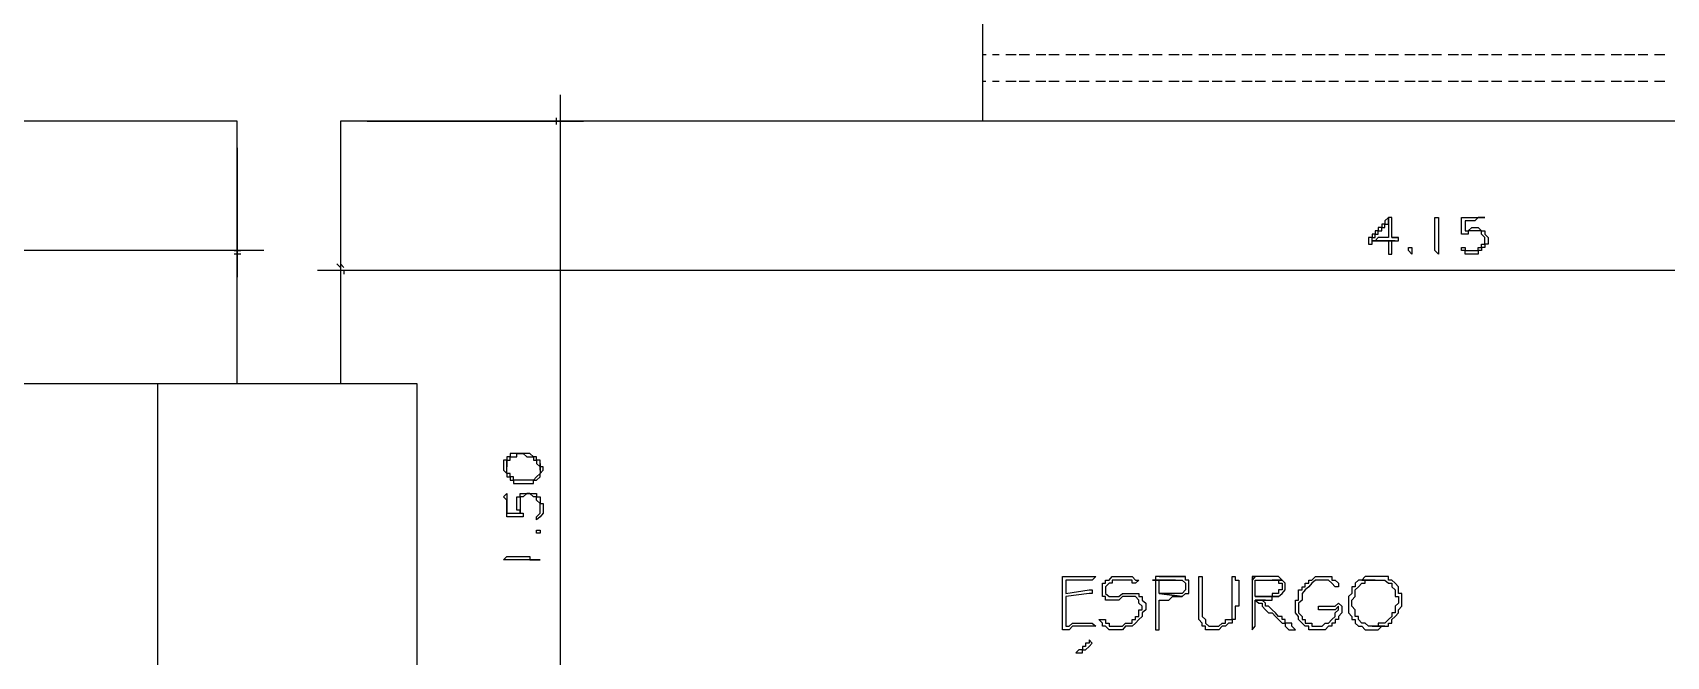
# Model space of a CAD drawing. Header units: millimetres. Extents: x -518.8 to -461.2, y 3.5 to 44.2.
# Drawn here: x -499.039 to -495.914, y 31.117 to 32.311 of the extents above; entities that cross this region are included whole.
import ezdxf

# ---------------------------------------------------------------- set-up
doc = ezdxf.new("R2010")
doc.units = ezdxf.units.MM
doc.header["$MEASUREMENT"] = 0
for name, color, linetype in [('10', 10, 'Continuous'), ('16', 16, 'Continuous'), ('3', 3, 'Continuous'), ('5', 5, 'Continuous'), ('6', 6, 'Continuous'), ('8', 8, 'Continuous'), ('MYSOLIDS', 7, 'Continuous')]:
    doc.layers.add(name, color=color, linetype=linetype)

msp = doc.modelspace()

# ---------------------------------------------------------------- linework, layer by layer
at = {"layer": '10'}
for points in [[(-497.2218, 32.3458), (-497.2218, 32.1421)], [(-494.2872, 32.1421), (-498.4504, 32.1421)]]:
    msp.add_lwpolyline(points, dxfattribs=at)
at = {"layer": '16'}
for points in [[(-498.0301, 32.1924), (-498.0301, 30.5887)], [(-498.3993, 32.1421), (-497.9857, 32.1421)], [(-498.0369, 32.1353), (-498.0369, 32.1421), (-498.0369, 32.1421), (-498.0369, 32.1421), (-498.0369, 32.1421), (-498.0369, 32.1481)], [(-498.0301, 32.1481), (-498.0301, 32.1421), (-498.0301, 32.1421), (-498.0301, 32.1421), (-498.0301, 32.1421), (-498.0301, 32.1353)], [(-498.6481, 32.0909), (-498.6481, 31.8428)], [(-498.4504, 32.0909), (-498.4504, 31.8045)], [(-498.597, 31.8939), (-505.294, 31.8939)], [(-498.6542, 31.8939), (-498.6481, 31.8939), (-498.6481, 31.8939), (-498.6481, 31.8939), (-498.6481, 31.8939), (-498.6414, 31.8939)], [(-498.6414, 31.8872), (-498.6481, 31.8872), (-498.6481, 31.8872), (-498.6481, 31.8872), (-498.6481, 31.8872), (-498.6542, 31.8872)], [(-494.2361, 31.8556), (-498.4948, 31.8556)], [(-498.4504, 31.8616), (-498.4572, 31.8684)], [(-498.4444, 31.8616), (-498.4504, 31.8684)], [(-498.4504, 31.8556), (-498.4504, 31.8556), (-498.4504, 31.8556), (-498.4504, 31.8488)], [(-498.4444, 31.8556), (-498.4444, 31.8556), (-498.4444, 31.8556), (-498.4444, 31.8488)]]:
    msp.add_lwpolyline(points, dxfattribs=at)
at = {"layer": '3'}
msp.add_lwpolyline([(-498.8008, 30.6398), (-498.3038, 30.6398), (-498.3038, 31.6391), (-498.8008, 31.6391), (-498.8008, 30.6398)], dxfattribs=at)
at = {"layer": '5'}
msp.add_lwpolyline([(-498.4504, 32.1421), (-498.4504, 31.6391), (-498.6481, 31.6391), (-498.6481, 32.1421), (-498.6481, 32.1421), (-505.2429, 32.1421)], dxfattribs=at)
at = {"layer": '6'}
msp.add_lwpolyline([(-498.6481, 31.6391), (-505.2429, 31.6391)], dxfattribs=at)
at = {"layer": '8'}
for points in [[(-497.2151, 32.2691), (-497.2218, 32.2691)], [(-497.1902, 32.2691), (-497.203, 32.2691)], [(-497.1579, 32.2691), (-497.1775, 32.2691)], [(-497.1324, 32.2691), (-497.1519, 32.2691)], [(-497.1008, 32.2691), (-497.1196, 32.2691)], [(-497.0752, 32.2691), (-497.0948, 32.2691)], [(-497.0436, 32.2691), (-497.0624, 32.2691)], [(-497.0181, 32.2691), (-497.0369, 32.2691)], [(-496.9865, 32.2691), (-497.0053, 32.2691)], [(-496.9609, 32.2691), (-496.9797, 32.2691)], [(-496.9354, 32.2691), (-496.9542, 32.2691)], [(-496.9038, 32.2691), (-496.9226, 32.2691)], [(-496.8782, 32.2691), (-496.897, 32.2691)], [(-496.8459, 32.2691), (-496.8654, 32.2691)], [(-496.8211, 32.2691), (-496.8399, 32.2691)], [(-496.7887, 32.2691), (-496.8083, 32.2691)], [(-496.7632, 32.2691), (-496.7827, 32.2691)], [(-496.7376, 32.2691), (-496.7572, 32.2691)], [(-496.706, 32.2691), (-496.7256, 32.2691)], [(-496.6805, 32.2691), (-496.7, 32.2691)], [(-496.6489, 32.2691), (-496.6677, 32.2691)], [(-496.6233, 32.2691), (-496.6421, 32.2691)], [(-496.5918, 32.2691), (-496.6105, 32.2691)], [(-496.5662, 32.2691), (-496.585, 32.2691)], [(-496.5406, 32.2691), (-496.5594, 32.2691)], [(-496.509, 32.2691), (-496.5278, 32.2691)], [(-496.4835, 32.2691), (-496.5023, 32.2691)], [(-496.4511, 32.2691), (-496.4707, 32.2691)], [(-496.4263, 32.2691), (-496.4451, 32.2691)], [(-496.394, 32.2691), (-496.4136, 32.2691)], [(-496.3684, 32.2691), (-496.388, 32.2691)], [(-496.3436, 32.2691), (-496.3624, 32.2691)], [(-496.3113, 32.2691), (-496.3308, 32.2691)], [(-496.2857, 32.2691), (-496.3053, 32.2691)], [(-496.2542, 32.2691), (-496.273, 32.2691)], [(-496.2286, 32.2691), (-496.2481, 32.2691)], [(-496.197, 32.2691), (-496.2158, 32.2691)], [(-496.1714, 32.2691), (-496.1902, 32.2691)], [(-496.1459, 32.2691), (-496.1647, 32.2691)], [(-496.1143, 32.2691), (-496.1331, 32.2691)], [(-496.0887, 32.2691), (-496.1075, 32.2691)], [(-496.0572, 32.2691), (-496.076, 32.2691)], [(-496.0316, 32.2691), (-496.0504, 32.2691)], [(-495.9993, 32.2691), (-496.0188, 32.2691)], [(-495.9737, 32.2691), (-495.9933, 32.2691)], [(-495.9489, 32.2691), (-495.9677, 32.2691)], [(-495.9166, 32.2691), (-495.9361, 32.2691)], [(-497.2158, 32.218), (-497.2218, 32.218)], [(-497.1902, 32.218), (-497.203, 32.218)], [(-497.1579, 32.218), (-497.1775, 32.218)], [(-497.1324, 32.218), (-497.1519, 32.218)], [(-497.1008, 32.218), (-497.1203, 32.218)], [(-497.0752, 32.218), (-497.0948, 32.218)], [(-497.0436, 32.218), (-497.0624, 32.218)], [(-497.0181, 32.218), (-497.0369, 32.218)], [(-496.9865, 32.218), (-497.0053, 32.218)], [(-496.9609, 32.218), (-496.9797, 32.218)], [(-496.9354, 32.218), (-496.9542, 32.218)], [(-496.9038, 32.218), (-496.9226, 32.218)], [(-496.8782, 32.218), (-496.897, 32.218)], [(-496.8459, 32.218), (-496.8654, 32.218)], [(-496.8211, 32.218), (-496.8399, 32.218)], [(-496.7887, 32.218), (-496.8083, 32.218)], [(-496.7632, 32.218), (-496.7827, 32.218)], [(-496.7384, 32.218), (-496.7572, 32.218)], [(-496.706, 32.218), (-496.7256, 32.218)], [(-496.6805, 32.218), (-496.7, 32.218)], [(-496.6489, 32.218), (-496.6677, 32.218)], [(-496.6233, 32.218), (-496.6429, 32.218)], [(-496.5918, 32.218), (-496.6105, 32.218)], [(-496.5662, 32.218), (-496.585, 32.218)], [(-496.5406, 32.218), (-496.5594, 32.218)], [(-496.509, 32.218), (-496.5278, 32.218)], [(-496.4835, 32.218), (-496.5023, 32.218)], [(-496.4519, 32.218), (-496.4707, 32.218)], [(-496.4263, 32.218), (-496.4451, 32.218)], [(-496.394, 32.218), (-496.4136, 32.218)], [(-496.3684, 32.218), (-496.388, 32.218)], [(-496.3436, 32.218), (-496.3624, 32.218)], [(-496.3113, 32.218), (-496.3308, 32.218)], [(-496.2857, 32.218), (-496.3053, 32.218)], [(-496.2542, 32.218), (-496.273, 32.218)], [(-496.2286, 32.218), (-496.2481, 32.218)], [(-496.197, 32.218), (-496.2158, 32.218)], [(-496.1714, 32.218), (-496.1902, 32.218)], [(-496.1459, 32.218), (-496.1654, 32.218)], [(-496.1143, 32.218), (-496.1331, 32.218)], [(-496.0887, 32.218), (-496.1075, 32.218)], [(-496.0572, 32.218), (-496.076, 32.218)], [(-496.0316, 32.218), (-496.0504, 32.218)], [(-495.9993, 32.218), (-496.0188, 32.218)], [(-495.9745, 32.218), (-495.9933, 32.218)], [(-495.9489, 32.218), (-495.9677, 32.218)], [(-495.9166, 32.218), (-495.9361, 32.218)]]:
    msp.add_lwpolyline(points, dxfattribs=at)
at = {"layer": 'MYSOLIDS'}
for points in [[(-496.4451, 31.9571), (-496.4519, 31.9511), (-496.4519, 31.9511), (-496.4519, 31.9443), (-496.4579, 31.9443), (-496.4579, 31.9443), (-496.4579, 31.9383), (-496.4647, 31.9383), (-496.4647, 31.9315), (-496.4647, 31.9315), (-496.4707, 31.9315), (-496.4707, 31.9255), (-496.4707, 31.9255), (-496.4767, 31.9255), (-496.4767, 31.9188), (-496.4835, 31.9188), (-496.4835, 31.9127), (-496.4835, 31.9127), (-496.4835, 31.9127), (-496.4835, 31.9127), (-496.4835, 31.906), (-496.4835, 31.906), (-496.4835, 31.906), (-496.4767, 31.906), (-496.4767, 31.906), (-496.4767, 31.9127), (-496.4707, 31.9127), (-496.4707, 31.9127), (-496.4647, 31.9127), (-496.4579, 31.9127), (-496.4579, 31.9127), (-496.4519, 31.9127), (-496.4519, 31.9127), (-496.4451, 31.9127), (-496.4451, 31.9127), (-496.4391, 31.9127), (-496.4391, 31.9127), (-496.4324, 31.9127), (-496.4324, 31.9127), (-496.4324, 31.9127), (-496.4767, 31.9127), (-496.4767, 31.9188), (-496.4767, 31.9188), (-496.4707, 31.9188), (-496.4707, 31.9255), (-496.4647, 31.9255), (-496.4647, 31.9255), (-496.4647, 31.9315), (-496.4579, 31.9315), (-496.4579, 31.9315), (-496.4579, 31.9383), (-496.4519, 31.9383), (-496.4519, 31.9443), (-496.4519, 31.9443), (-496.4451, 31.9443), (-496.4451, 31.9511), (-496.4451, 31.9511), (-496.4451, 31.9571), (-496.4451, 31.9571)], [(-496.4391, 31.9571), (-496.4451, 31.9571), (-496.4451, 31.9571), (-496.4451, 31.9571), (-496.4451, 31.9571), (-496.4451, 31.9511), (-496.4451, 31.9511), (-496.4451, 31.9443), (-496.4451, 31.9443), (-496.4451, 31.9383), (-496.4451, 31.9383), (-496.4451, 31.9383), (-496.4451, 31.9315), (-496.4451, 31.9315), (-496.4451, 31.9255), (-496.4451, 31.9188), (-496.4451, 31.9188), (-496.4451, 31.9188), (-496.4519, 31.9188), (-496.4519, 31.9188), (-496.4579, 31.9188), (-496.4579, 31.9188), (-496.4647, 31.9188), (-496.4647, 31.9188), (-496.4647, 31.9188), (-496.4707, 31.9127), (-496.4707, 31.9127), (-496.4767, 31.9127), (-496.4767, 31.9127), (-496.4324, 31.9127), (-496.4263, 31.9127), (-496.4263, 31.9188), (-496.4263, 31.9188), (-496.4391, 31.9188), (-496.4391, 31.9255), (-496.4391, 31.9255), (-496.4391, 31.9255), (-496.4391, 31.9315), (-496.4391, 31.9315), (-496.4391, 31.9383), (-496.4391, 31.9443), (-496.4391, 31.9443), (-496.4391, 31.9511), (-496.4391, 31.9511), (-496.4391, 31.9571), (-496.4391, 31.9571), (-496.4391, 31.9571), (-496.4391, 31.9571), (-496.4391, 31.9571)], [(-496.3564, 31.8939), (-496.3564, 31.8939), (-496.3564, 31.9), (-496.3564, 31.9), (-496.3564, 31.9), (-496.3564, 31.906), (-496.3564, 31.9127), (-496.3564, 31.9127), (-496.3564, 31.9188), (-496.3564, 31.9188), (-496.3564, 31.9255), (-496.3564, 31.9255), (-496.3564, 31.9315), (-496.3564, 31.9315), (-496.3564, 31.9383), (-496.3564, 31.9383), (-496.3564, 31.9443), (-496.3564, 31.9443), (-496.3564, 31.9511), (-496.3564, 31.9511), (-496.3564, 31.9571), (-496.3564, 31.9571), (-496.3496, 31.9571), (-496.3496, 31.9571), (-496.3496, 31.9571), (-496.3496, 31.9571), (-496.3496, 31.9571), (-496.3496, 31.9571), (-496.3496, 31.9571), (-496.3496, 31.9511), (-496.3496, 31.9511), (-496.3496, 31.9443), (-496.3496, 31.9443), (-496.3496, 31.9383), (-496.3496, 31.9383), (-496.3496, 31.9315), (-496.3496, 31.9315), (-496.3496, 31.9255), (-496.3496, 31.9255), (-496.3496, 31.9188), (-496.3496, 31.9188), (-496.3496, 31.9127), (-496.3496, 31.9127), (-496.3496, 31.906), (-496.3496, 31.906), (-496.3496, 31.9), (-496.3496, 31.9), (-496.3496, 31.8939), (-496.3496, 31.8939), (-496.3496, 31.8939), (-496.3496, 31.8939), (-496.3496, 31.8939), (-496.3496, 31.8872), (-496.3496, 31.8872), (-496.3564, 31.8939), (-496.3564, 31.8939), (-496.3564, 31.8939), (-496.3564, 31.8939), (-496.3564, 31.8939), (-496.3564, 31.8939), (-496.3564, 31.8939)], [(-496.2985, 31.9511), (-496.2985, 31.9511), (-496.2985, 31.9443), (-496.2985, 31.9443), (-496.2985, 31.9383), (-496.2985, 31.9383), (-496.2985, 31.9315), (-496.2985, 31.9315), (-496.2985, 31.9315), (-496.2985, 31.9315), (-496.2925, 31.9315), (-496.2925, 31.9315), (-496.2925, 31.9315), (-496.2857, 31.9383), (-496.2857, 31.9383), (-496.2797, 31.9383), (-496.2797, 31.9383), (-496.2737, 31.9383), (-496.2737, 31.9383), (-496.2669, 31.9315), (-496.2669, 31.9315), (-496.2609, 31.9315), (-496.2609, 31.9315), (-496.2609, 31.9255), (-496.2609, 31.9255), (-496.2609, 31.9255), (-496.2542, 31.9188), (-496.2542, 31.9188), (-496.2542, 31.9127), (-496.2542, 31.9127), (-496.2542, 31.906), (-496.2609, 31.906), (-496.2609, 31.906), (-496.2609, 31.9), (-496.2609, 31.9), (-496.2669, 31.9), (-496.2669, 31.8939), (-496.2669, 31.8939), (-496.2737, 31.8939), (-496.2737, 31.8939), (-496.2737, 31.8872), (-496.2797, 31.8872), (-496.2797, 31.8872), (-496.2857, 31.8872), (-496.2857, 31.8872), (-496.2925, 31.8872), (-496.2925, 31.8872), (-496.2985, 31.8872), (-496.2985, 31.8872), (-496.2985, 31.8939), (-496.3053, 31.8939), (-496.3053, 31.8939), (-496.3053, 31.9), (-496.3053, 31.9), (-496.3053, 31.9), (-496.3053, 31.9), (-496.3053, 31.9), (-496.3053, 31.9), (-496.3053, 31.9), (-496.2985, 31.9), (-496.2985, 31.9), (-496.2985, 31.8939), (-496.2985, 31.8939), (-496.2985, 31.8939), (-496.2925, 31.8939), (-496.2925, 31.8939), (-496.2857, 31.8939), (-496.2857, 31.8939), (-496.2797, 31.8939), (-496.2797, 31.8939), (-496.2737, 31.8939), (-496.2737, 31.8939), (-496.2737, 31.9), (-496.2669, 31.9), (-496.2669, 31.9), (-496.2669, 31.906), (-496.2609, 31.906), (-496.2609, 31.906), (-496.2609, 31.9127), (-496.2609, 31.9127), (-496.2609, 31.9188), (-496.2609, 31.9188), (-496.2669, 31.9255), (-496.2669, 31.9255), (-496.2669, 31.9255), (-496.2669, 31.9315), (-496.2737, 31.9315), (-496.2737, 31.9315), (-496.2797, 31.9315), (-496.2797, 31.9315), (-496.2857, 31.9315), (-496.2857, 31.9315), (-496.2857, 31.9315), (-496.2925, 31.9315), (-496.2925, 31.9315), (-496.2925, 31.9255), (-496.2985, 31.9255), (-496.2985, 31.9255), (-496.2985, 31.9255), (-496.2985, 31.9255), (-496.3053, 31.9255), (-496.3053, 31.9255), (-496.3053, 31.9315), (-496.3053, 31.9315), (-496.3053, 31.9315), (-496.3053, 31.9315), (-496.3053, 31.9383), (-496.3053, 31.9383), (-496.3053, 31.9443), (-496.3053, 31.9443), (-496.3053, 31.9511), (-496.3053, 31.9511), (-496.3053, 31.9511), (-496.3053, 31.9571), (-496.2985, 31.9571), (-496.2985, 31.9571), (-496.2985, 31.9571), (-496.2925, 31.9571), (-496.2925, 31.9571), (-496.2925, 31.9571), (-496.2857, 31.9571), (-496.2857, 31.9571), (-496.2797, 31.9571), (-496.2797, 31.9571), (-496.2737, 31.9571), (-496.2737, 31.9571), (-496.2669, 31.9571), (-496.2669, 31.9571), (-496.2609, 31.9571), (-496.2609, 31.9571), (-496.2609, 31.9571), (-496.2609, 31.9571), (-496.2609, 31.9571), (-496.2609, 31.9571), (-496.2609, 31.9571), (-496.2609, 31.9571), (-496.2609, 31.9571), (-496.2669, 31.9571), (-496.2669, 31.9571), (-496.2737, 31.9571), (-496.2797, 31.9511), (-496.2797, 31.9511), (-496.2857, 31.9511), (-496.2925, 31.9511), (-496.2925, 31.9511), (-496.2985, 31.9511), (-496.2985, 31.9511), (-496.2985, 31.9511), (-496.2985, 31.9511), (-496.2985, 31.9511)], [(-496.4324, 31.9188), (-496.4324, 31.9188), (-496.4324, 31.9188), (-496.4391, 31.9188), (-496.4391, 31.9188), (-496.4263, 31.9188), (-496.4263, 31.9188), (-496.4324, 31.9188), (-496.4324, 31.9188)], [(-496.4391, 31.9127), (-496.4451, 31.9127), (-496.4451, 31.9127), (-496.4451, 31.906), (-496.4451, 31.906), (-496.4451, 31.9), (-496.4451, 31.8939), (-496.4451, 31.8939), (-496.4451, 31.8872), (-496.4451, 31.8872), (-496.4391, 31.8872), (-496.4391, 31.8872), (-496.4391, 31.8939), (-496.4391, 31.8939), (-496.4391, 31.8939), (-496.4391, 31.9), (-496.4391, 31.9), (-496.4391, 31.906), (-496.4391, 31.906), (-496.4391, 31.9127), (-496.4391, 31.9127), (-496.4391, 31.9127)], [(-496.4008, 31.8872), (-496.4068, 31.8939), (-496.4068, 31.8939), (-496.4068, 31.8939), (-496.4068, 31.8939), (-496.4068, 31.8939), (-496.4068, 31.9), (-496.4008, 31.9), (-496.4008, 31.9), (-496.4008, 31.9), (-496.4008, 31.9), (-496.4008, 31.8939), (-496.4008, 31.8939), (-496.4008, 31.8939), (-496.4008, 31.8939), (-496.4008, 31.8872), (-496.4008, 31.8872), (-496.4008, 31.8872), (-496.4008, 31.8872), (-496.4008, 31.8872)], [(-498.1384, 31.4797), (-498.1384, 31.4797), (-498.1384, 31.4736), (-498.1384, 31.4736), (-498.1324, 31.4669), (-498.1324, 31.4669), (-498.1324, 31.4609), (-498.1324, 31.4609), (-498.1256, 31.4609), (-498.1256, 31.4541), (-498.1256, 31.4541), (-498.1196, 31.4541), (-498.1196, 31.4481), (-498.1128, 31.4481), (-498.1128, 31.4481), (-498.1128, 31.4481), (-498.1068, 31.4481), (-498.1068, 31.4481), (-498.1008, 31.4481), (-498.1008, 31.4481), (-498.094, 31.4481), (-498.094, 31.4481), (-498.088, 31.4481), (-498.088, 31.4481), (-498.0812, 31.4481), (-498.0812, 31.4481), (-498.0812, 31.4541), (-498.0752, 31.4541), (-498.0752, 31.4541), (-498.0752, 31.4541), (-498.0684, 31.4609), (-498.0684, 31.4609), (-498.0684, 31.4669), (-498.0684, 31.4669), (-498.0684, 31.4669), (-498.0624, 31.4736), (-498.0624, 31.4736), (-498.0624, 31.4797), (-498.0684, 31.4797), (-498.0684, 31.4864), (-498.0684, 31.4864), (-498.0684, 31.4864), (-498.0684, 31.4736), (-498.0684, 31.4736), (-498.0684, 31.4736), (-498.0684, 31.4669), (-498.0684, 31.4669), (-498.0752, 31.4609), (-498.0752, 31.4609), (-498.0752, 31.4609), (-498.0812, 31.4541), (-498.0812, 31.4541), (-498.088, 31.4541), (-498.088, 31.4541), (-498.094, 31.4541), (-498.094, 31.4541), (-498.1008, 31.4541), (-498.1008, 31.4541), (-498.1008, 31.4541), (-498.1068, 31.4541), (-498.1068, 31.4541), (-498.1128, 31.4541), (-498.1128, 31.4541), (-498.1196, 31.4541), (-498.1196, 31.4609), (-498.1256, 31.4609), (-498.1256, 31.4609), (-498.1256, 31.4609), (-498.1256, 31.4669), (-498.1324, 31.4669), (-498.1324, 31.4736), (-498.1324, 31.4736), (-498.1324, 31.4736), (-498.1324, 31.4797), (-498.1324, 31.4924), (-498.1324, 31.4924), (-498.1384, 31.4924), (-498.1384, 31.4864), (-498.1384, 31.4864), (-498.1384, 31.4797), (-498.1384, 31.4797)], [(-498.1324, 31.4924), (-498.1324, 31.4797), (-498.1324, 31.4797), (-498.1324, 31.4864), (-498.1324, 31.4864), (-498.1324, 31.4924), (-498.1256, 31.4924), (-498.1256, 31.4992), (-498.1256, 31.4992), (-498.1196, 31.4992), (-498.1196, 31.4992), (-498.1128, 31.4992), (-498.1128, 31.5052), (-498.1068, 31.5052), (-498.1068, 31.5052), (-498.1068, 31.5052), (-498.1008, 31.5052), (-498.1008, 31.5052), (-498.094, 31.4992), (-498.094, 31.4992), (-498.094, 31.4992), (-498.088, 31.4992), (-498.088, 31.4992), (-498.0812, 31.4992), (-498.0812, 31.4924), (-498.0812, 31.4924), (-498.0752, 31.4924), (-498.0752, 31.4864), (-498.0752, 31.4864), (-498.0752, 31.4864), (-498.0684, 31.4797), (-498.0684, 31.4797), (-498.0684, 31.4736), (-498.0684, 31.4864), (-498.0684, 31.4924), (-498.0752, 31.4924), (-498.0752, 31.4992), (-498.0752, 31.4992), (-498.0812, 31.4992), (-498.0812, 31.4992), (-498.088, 31.5052), (-498.088, 31.5052), (-498.094, 31.5052), (-498.094, 31.5052), (-498.094, 31.5052), (-498.1008, 31.5052), (-498.1008, 31.5052), (-498.1068, 31.5052), (-498.1068, 31.5052), (-498.1128, 31.5052), (-498.1128, 31.5052), (-498.1196, 31.5052), (-498.1196, 31.5052), (-498.1256, 31.5052), (-498.1256, 31.5052), (-498.1256, 31.4992), (-498.1324, 31.4992), (-498.1324, 31.4992), (-498.1324, 31.4924), (-498.1324, 31.4924)], [(-498.1324, 31.3909), (-498.1256, 31.3909), (-498.1256, 31.3909), (-498.1196, 31.3909), (-498.1196, 31.3909), (-498.1128, 31.3909), (-498.1128, 31.3909), (-498.1068, 31.3909), (-498.1068, 31.3909), (-498.1068, 31.3909), (-498.1068, 31.3969), (-498.1128, 31.3969), (-498.1128, 31.3969), (-498.1128, 31.4037), (-498.1128, 31.4037), (-498.1128, 31.4097), (-498.1128, 31.4097), (-498.1128, 31.4157), (-498.1128, 31.4157), (-498.1128, 31.4225), (-498.1068, 31.4225), (-498.1068, 31.4225), (-498.1068, 31.4285), (-498.1068, 31.4285), (-498.1008, 31.4285), (-498.1008, 31.4285), (-498.094, 31.4285), (-498.094, 31.4285), (-498.094, 31.4285), (-498.088, 31.4285), (-498.088, 31.4285), (-498.0812, 31.4285), (-498.0812, 31.4285), (-498.0812, 31.4285), (-498.0752, 31.4285), (-498.0752, 31.4225), (-498.0752, 31.4225), (-498.0684, 31.4225), (-498.0684, 31.4157), (-498.0684, 31.4157), (-498.0684, 31.4097), (-498.0624, 31.4097), (-498.0624, 31.4037), (-498.0624, 31.4037), (-498.0624, 31.3969), (-498.0624, 31.3969), (-498.0624, 31.3909), (-498.0624, 31.3909), (-498.0684, 31.3842), (-498.0684, 31.3842), (-498.0684, 31.3842), (-498.0684, 31.3842), (-498.0752, 31.3782), (-498.0752, 31.3842), (-498.0752, 31.3842), (-498.0752, 31.3842), (-498.0752, 31.3842), (-498.0752, 31.3842), (-498.0752, 31.3842), (-498.0752, 31.3842), (-498.0752, 31.3842), (-498.0684, 31.3909), (-498.0684, 31.3909), (-498.0684, 31.3909), (-498.0684, 31.3969), (-498.0684, 31.3969), (-498.0684, 31.3969), (-498.0684, 31.4037), (-498.0684, 31.4037), (-498.0684, 31.4097), (-498.0684, 31.4097), (-498.0752, 31.4157), (-498.0752, 31.4157), (-498.0752, 31.4157), (-498.0752, 31.4225), (-498.0812, 31.4225), (-498.0812, 31.4225), (-498.088, 31.4285), (-498.088, 31.4285), (-498.094, 31.4285), (-498.094, 31.4285), (-498.1008, 31.4225), (-498.1008, 31.4225), (-498.1008, 31.4225), (-498.1008, 31.4225), (-498.1068, 31.4225), (-498.1068, 31.4157), (-498.1068, 31.4157), (-498.1068, 31.4097), (-498.1068, 31.4097), (-498.1068, 31.4037), (-498.1068, 31.4037), (-498.1068, 31.4037), (-498.1068, 31.3969), (-498.1068, 31.3969), (-498.1068, 31.3909), (-498.1008, 31.3909), (-498.1008, 31.3909), (-498.1008, 31.3842), (-498.1008, 31.3842), (-498.1008, 31.3842), (-498.1008, 31.3842), (-498.1068, 31.3842), (-498.1068, 31.3842), (-498.1068, 31.3842), (-498.1128, 31.3842), (-498.1128, 31.3842), (-498.1196, 31.3842), (-498.1196, 31.3842), (-498.1256, 31.3842), (-498.1256, 31.3842), (-498.1256, 31.3842), (-498.1256, 31.3842), (-498.1324, 31.3842), (-498.1324, 31.3842), (-498.1324, 31.3842), (-498.1324, 31.3909), (-498.1324, 31.3909), (-498.1324, 31.3969), (-498.1324, 31.3969), (-498.1324, 31.4037), (-498.1324, 31.4037), (-498.1324, 31.4097), (-498.1324, 31.4097), (-498.1324, 31.4157), (-498.1324, 31.4157), (-498.1324, 31.4157), (-498.1384, 31.4225), (-498.1384, 31.4225), (-498.1384, 31.4225), (-498.1324, 31.4285), (-498.1324, 31.4285), (-498.1324, 31.4285), (-498.1324, 31.4285), (-498.1324, 31.4285), (-498.1324, 31.4285), (-498.1324, 31.4225), (-498.1324, 31.4225), (-498.1324, 31.4157), (-498.1324, 31.4157), (-498.1324, 31.4097), (-498.1324, 31.4037), (-498.1324, 31.4037), (-498.1324, 31.3969), (-498.1324, 31.3909), (-498.1324, 31.3909), (-498.1324, 31.3909), (-498.1324, 31.3909), (-498.1324, 31.3909), (-498.1324, 31.3909)], [(-498.0684, 31.3526), (-498.0684, 31.3526), (-498.0684, 31.3526), (-498.0684, 31.3526), (-498.0684, 31.3526), (-498.0752, 31.3526), (-498.0752, 31.3526), (-498.0752, 31.3526), (-498.0752, 31.3586), (-498.0752, 31.3586), (-498.0752, 31.3586), (-498.0752, 31.3586), (-498.0752, 31.3586), (-498.0684, 31.3586), (-498.0684, 31.3586), (-498.0684, 31.3526), (-498.0684, 31.3526), (-498.0684, 31.3526), (-498.0684, 31.3526), (-498.0684, 31.3526)], [(-498.0684, 31.3015), (-498.0684, 31.3015), (-498.0752, 31.3015), (-498.0752, 31.3015), (-498.0812, 31.3015), (-498.0812, 31.3015), (-498.088, 31.3015), (-498.088, 31.3015), (-498.094, 31.3015), (-498.094, 31.3015), (-498.1, 31.3015), (-498.1, 31.3015), (-498.1068, 31.3015), (-498.1068, 31.3015), (-498.1128, 31.3015), (-498.1128, 31.3015), (-498.1196, 31.3015), (-498.1196, 31.3015), (-498.1256, 31.3015), (-498.1256, 31.3015), (-498.1324, 31.3015), (-498.1324, 31.3015), (-498.1324, 31.3015), (-498.1324, 31.3015), (-498.1384, 31.3015), (-498.1384, 31.3015), (-498.1324, 31.3082), (-498.1324, 31.3082), (-498.1324, 31.3082), (-498.1324, 31.3082), (-498.1256, 31.3082), (-498.1256, 31.3082), (-498.1196, 31.3082), (-498.1196, 31.3082), (-498.1128, 31.3082), (-498.1128, 31.3082), (-498.1068, 31.3082), (-498.1068, 31.3082), (-498.1, 31.3082), (-498.094, 31.3082), (-498.094, 31.3082), (-498.088, 31.3082), (-498.088, 31.3015), (-498.0812, 31.3015), (-498.0812, 31.3015), (-498.0752, 31.3015), (-498.0752, 31.3015), (-498.0752, 31.3015), (-498.0684, 31.3015), (-498.0684, 31.3015), (-498.0684, 31.3015), (-498.0684, 31.3015), (-498.0684, 31.3015), (-498.0684, 31.3015), (-498.0684, 31.3015), (-498.0684, 31.3015), (-498.0684, 31.3015), (-498.0684, 31.3015), (-498.0684, 31.3015), (-498.0684, 31.3015), (-498.0684, 31.3015)], [(-497.0624, 31.2375), (-497.0181, 31.2443), (-497.0181, 31.2443), (-497.0121, 31.2443), (-497.0121, 31.2443), (-497.0121, 31.2375), (-497.0121, 31.2375), (-497.0121, 31.2375), (-497.0121, 31.2375), (-497.0181, 31.2375), (-497.0181, 31.2375), (-497.0624, 31.2315), (-497.0624, 31.2315), (-497.0624, 31.2315), (-497.0624, 31.2248), (-497.0624, 31.2248), (-497.0624, 31.2188), (-497.0624, 31.2188), (-497.0624, 31.2127), (-497.0624, 31.206), (-497.0624, 31.206), (-497.0624, 31.2), (-497.0624, 31.2), (-497.0624, 31.1932), (-497.0624, 31.1872), (-497.0624, 31.1804), (-497.0624, 31.1804), (-497.0624, 31.1744), (-497.0564, 31.1744), (-497.0496, 31.1804), (-497.0496, 31.1804), (-497.0436, 31.1804), (-497.0376, 31.1804), (-497.0376, 31.1804), (-497.0308, 31.1804), (-497.0308, 31.1804), (-497.0248, 31.1804), (-497.0181, 31.1804), (-497.0121, 31.1804), (-497.0121, 31.1804), (-497.0121, 31.1804), (-497.0121, 31.1804), (-497.0053, 31.1744), (-497.0053, 31.1744), (-497.0121, 31.1744), (-497.0121, 31.1744), (-497.0181, 31.1744), (-497.0248, 31.1744), (-497.0248, 31.1744), (-497.0308, 31.1744), (-497.0376, 31.1744), (-497.0376, 31.1744), (-497.0436, 31.1744), (-497.0496, 31.1744), (-497.0564, 31.1676), (-497.0564, 31.1676), (-497.0564, 31.1676), (-497.0624, 31.1676), (-497.0624, 31.1676), (-497.0692, 31.1676), (-497.0692, 31.1676), (-497.0692, 31.1744), (-497.0692, 31.1744), (-497.0692, 31.1804), (-497.0692, 31.1804), (-497.0692, 31.1872), (-497.0692, 31.1932), (-497.0692, 31.1932), (-497.0692, 31.2), (-497.0692, 31.206), (-497.0692, 31.206), (-497.0692, 31.2127), (-497.0692, 31.2188), (-497.0692, 31.2248), (-497.0692, 31.2248), (-497.0692, 31.2315), (-497.0692, 31.2375), (-497.0692, 31.2375), (-497.0692, 31.2443), (-497.0692, 31.2503), (-497.0692, 31.2571), (-497.0692, 31.2571), (-497.0692, 31.2631), (-497.0692, 31.2631), (-497.0692, 31.2631), (-497.0692, 31.2699), (-497.0692, 31.2699), (-497.0624, 31.2699), (-497.0624, 31.2699), (-497.0564, 31.2699), (-497.0564, 31.2699), (-497.0496, 31.2699), (-497.0496, 31.2699), (-497.0436, 31.2699), (-497.0376, 31.2699), (-497.0376, 31.2699), (-497.0308, 31.2699), (-497.0248, 31.2699), (-497.0248, 31.2699), (-497.0181, 31.2699), (-497.0181, 31.2699), (-497.0121, 31.2699), (-497.0121, 31.2699), (-497.0053, 31.2699), (-497.0053, 31.2699), (-497.0053, 31.2699), (-497.0053, 31.2699), (-497.0053, 31.2699), (-497.0121, 31.2631), (-497.0121, 31.2631), (-497.0181, 31.2631), (-497.0181, 31.2631), (-497.0248, 31.2631), (-497.0376, 31.2631), (-497.0376, 31.2631), (-497.0436, 31.2631), (-497.0496, 31.2631), (-497.0564, 31.2631), (-497.0564, 31.2631), (-497.0624, 31.2631), (-497.0624, 31.2571), (-497.0624, 31.2503), (-497.0624, 31.2503), (-497.0624, 31.2443), (-497.0624, 31.2443), (-497.0624, 31.2375), (-497.0624, 31.2375), (-497.0624, 31.2375), (-497.0624, 31.2375)], [(-496.9293, 31.2571), (-496.9293, 31.2571), (-496.9293, 31.2571), (-496.9354, 31.2571), (-496.9354, 31.2571), (-496.9354, 31.2631), (-496.9421, 31.2631), (-496.9421, 31.2631), (-496.9481, 31.2631), (-496.9481, 31.2631), (-496.9542, 31.2631), (-496.9609, 31.2631), (-496.9669, 31.2631), (-496.9669, 31.2631), (-496.9737, 31.2631), (-496.9737, 31.2571), (-496.9797, 31.2571), (-496.9865, 31.2503), (-496.9865, 31.2503), (-496.9865, 31.2443), (-496.9865, 31.2443), (-496.9865, 31.2375), (-496.9865, 31.2375), (-496.9797, 31.2315), (-496.9737, 31.2315), (-496.9737, 31.2315), (-496.9737, 31.2315), (-496.9669, 31.2315), (-496.9609, 31.2315), (-496.9542, 31.2375), (-496.9542, 31.2375), (-496.9481, 31.2375), (-496.9421, 31.2375), (-496.9421, 31.2375), (-496.9354, 31.2375), (-496.9293, 31.2375), (-496.9293, 31.2375), (-496.9226, 31.2375), (-496.9226, 31.2315), (-496.9166, 31.2315), (-496.9166, 31.2248), (-496.9166, 31.2248), (-496.9098, 31.2188), (-496.9098, 31.2127), (-496.9098, 31.2127), (-496.9098, 31.206), (-496.9098, 31.206), (-496.9166, 31.2), (-496.9166, 31.1932), (-496.9166, 31.1932), (-496.9226, 31.1872), (-496.9226, 31.1872), (-496.9293, 31.1804), (-496.9293, 31.1804), (-496.9293, 31.1804), (-496.9354, 31.1744), (-496.9421, 31.1744), (-496.9421, 31.1744), (-496.9481, 31.1744), (-496.9542, 31.1676), (-496.9542, 31.1676), (-496.9609, 31.1676), (-496.9669, 31.1676), (-496.9669, 31.1676), (-496.9737, 31.1676), (-496.9797, 31.1676), (-496.9797, 31.1676), (-496.9865, 31.1744), (-496.9865, 31.1744), (-496.9925, 31.1744), (-496.9925, 31.1804), (-496.9993, 31.1872), (-496.9993, 31.1872), (-496.9925, 31.1872), (-496.9925, 31.1872), (-496.9925, 31.1872), (-496.9925, 31.1872), (-496.9925, 31.1872), (-496.9925, 31.1872), (-496.9865, 31.1872), (-496.9865, 31.1872), (-496.9865, 31.1804), (-496.9797, 31.1804), (-496.9797, 31.1744), (-496.9737, 31.1744), (-496.9737, 31.1744), (-496.9669, 31.1744), (-496.9609, 31.1744), (-496.9609, 31.1744), (-496.9542, 31.1744), (-496.9481, 31.1804), (-496.9421, 31.1804), (-496.9421, 31.1804), (-496.9354, 31.1804), (-496.9354, 31.1872), (-496.9354, 31.1872), (-496.9293, 31.1872), (-496.9293, 31.1932), (-496.9226, 31.1932), (-496.9226, 31.2), (-496.9226, 31.206), (-496.9166, 31.206), (-496.9166, 31.2127), (-496.9226, 31.2188), (-496.9226, 31.2188), (-496.9226, 31.2248), (-496.9226, 31.2248), (-496.9293, 31.2315), (-496.9293, 31.2315), (-496.9354, 31.2315), (-496.9354, 31.2315), (-496.9421, 31.2315), (-496.9481, 31.2315), (-496.9481, 31.2315), (-496.9542, 31.2315), (-496.9609, 31.2248), (-496.9669, 31.2248), (-496.9669, 31.2248), (-496.9737, 31.2248), (-496.9797, 31.2248), (-496.9865, 31.2248), (-496.9865, 31.2315), (-496.9865, 31.2315), (-496.9925, 31.2315), (-496.9925, 31.2375), (-496.9925, 31.2443), (-496.9925, 31.2443), (-496.9925, 31.2443), (-496.9925, 31.2503), (-496.9925, 31.2571), (-496.9865, 31.2571), (-496.9865, 31.2631), (-496.9797, 31.2631), (-496.9797, 31.2631), (-496.9737, 31.2699), (-496.9669, 31.2699), (-496.9669, 31.2699), (-496.9609, 31.2699), (-496.9542, 31.2699), (-496.9481, 31.2699), (-496.9481, 31.2699), (-496.9421, 31.2699), (-496.9421, 31.2699), (-496.9354, 31.2699), (-496.9354, 31.2699), (-496.9293, 31.2631), (-496.9226, 31.2631), (-496.9226, 31.2631), (-496.9293, 31.2571), (-496.9293, 31.2571), (-496.9293, 31.2571), (-496.9293, 31.2571), (-496.9293, 31.2571), (-496.9293, 31.2571), (-496.9293, 31.2571)], [(-496.8842, 31.2699), (-496.891, 31.2699), (-496.891, 31.2699), (-496.891, 31.2631), (-496.897, 31.2631), (-496.8527, 31.2631), (-496.8527, 31.2631), (-496.8466, 31.2631), (-496.8399, 31.2631), (-496.8399, 31.2631), (-496.8339, 31.2571), (-496.8339, 31.2571), (-496.8339, 31.2503), (-496.8339, 31.2503), (-496.8339, 31.2443), (-496.8339, 31.2443), (-496.8399, 31.2375), (-496.8466, 31.2375), (-496.8466, 31.2375), (-496.8466, 31.2375), (-496.8527, 31.2375), (-496.8587, 31.2375), (-496.8587, 31.2375), (-496.8654, 31.2375), (-496.8714, 31.2375), (-496.8782, 31.2375), (-496.8842, 31.2375), (-496.8399, 31.2315), (-496.8339, 31.2375), (-496.8339, 31.2375), (-496.8271, 31.2375), (-496.8271, 31.2443), (-496.8271, 31.2503), (-496.8271, 31.2503), (-496.8271, 31.2571), (-496.8271, 31.2571), (-496.8271, 31.2631), (-496.8339, 31.2631), (-496.8339, 31.2699), (-496.8842, 31.2699), (-496.8842, 31.2699), (-496.8842, 31.2699), (-496.8842, 31.2699)], [(-496.897, 31.2631), (-496.891, 31.2631), (-496.891, 31.2571), (-496.891, 31.2571), (-496.891, 31.2503), (-496.891, 31.2443), (-496.891, 31.2443), (-496.891, 31.2375), (-496.891, 31.2315), (-496.891, 31.2315), (-496.891, 31.2248), (-496.891, 31.2188), (-496.891, 31.2127), (-496.891, 31.2127), (-496.891, 31.206), (-496.891, 31.2), (-496.891, 31.1932), (-496.891, 31.1932), (-496.891, 31.1872), (-496.891, 31.1804), (-496.891, 31.1804), (-496.891, 31.1744), (-496.891, 31.1676), (-496.891, 31.1676), (-496.8842, 31.1676), (-496.8842, 31.1744), (-496.8842, 31.1744), (-496.8842, 31.1804), (-496.8842, 31.1872), (-496.8842, 31.1932), (-496.8842, 31.1932), (-496.8842, 31.2), (-496.8842, 31.206), (-496.8842, 31.206), (-496.8842, 31.2127), (-496.8842, 31.2188), (-496.8842, 31.2188), (-496.8842, 31.2248), (-496.8842, 31.2248), (-496.8782, 31.2248), (-496.8782, 31.2248), (-496.8714, 31.2248), (-496.8654, 31.2248), (-496.8587, 31.2315), (-496.8587, 31.2315), (-496.8527, 31.2315), (-496.8466, 31.2315), (-496.8466, 31.2315), (-496.8399, 31.2315), (-496.8399, 31.2315), (-496.8842, 31.2375), (-496.8842, 31.2375), (-496.8842, 31.2443), (-496.8842, 31.2443), (-496.8842, 31.2503), (-496.8842, 31.2503), (-496.8842, 31.2571), (-496.8842, 31.2631), (-496.8782, 31.2631), (-496.8714, 31.2631), (-496.8714, 31.2631), (-496.8654, 31.2631), (-496.8654, 31.2631), (-496.8587, 31.2631), (-496.8527, 31.2631), (-496.8527, 31.2631), (-496.897, 31.2631), (-496.897, 31.2631)], [(-496.8527, 31.2699), (-496.8527, 31.2699), (-496.8587, 31.2699), (-496.8654, 31.2699), (-496.8714, 31.2699), (-496.8714, 31.2699), (-496.8782, 31.2699), (-496.8842, 31.2699), (-496.8339, 31.2699), (-496.8399, 31.2699), (-496.8399, 31.2699), (-496.8466, 31.2699), (-496.8527, 31.2699), (-496.8527, 31.2699)], [(-496.8083, 31.2631), (-496.8083, 31.2699), (-496.8083, 31.2699), (-496.8015, 31.2699), (-496.8015, 31.2699), (-496.8015, 31.2699), (-496.8015, 31.2699), (-496.8015, 31.2631), (-496.8015, 31.2631), (-496.8015, 31.2), (-496.8015, 31.1932), (-496.7955, 31.1872), (-496.7955, 31.1804), (-496.7955, 31.1804), (-496.7955, 31.1804), (-496.7887, 31.1744), (-496.7827, 31.1744), (-496.7827, 31.1744), (-496.776, 31.1744), (-496.776, 31.1744), (-496.7699, 31.1744), (-496.7632, 31.1804), (-496.7632, 31.1804), (-496.7572, 31.1804), (-496.7572, 31.1872), (-496.7511, 31.1872), (-496.7444, 31.1872), (-496.7444, 31.1932), (-496.7444, 31.1932), (-496.7444, 31.2), (-496.7444, 31.2), (-496.7444, 31.206), (-496.7444, 31.206), (-496.7444, 31.2127), (-496.7444, 31.2188), (-496.7444, 31.2248), (-496.7444, 31.2315), (-496.7444, 31.2315), (-496.7444, 31.2375), (-496.7444, 31.2443), (-496.7444, 31.2503), (-496.7444, 31.2503), (-496.7444, 31.2571), (-496.7444, 31.2631), (-496.7444, 31.2631), (-496.7444, 31.2631), (-496.7444, 31.2699), (-496.7444, 31.2699), (-496.7384, 31.2699), (-496.7384, 31.2699), (-496.7384, 31.2699), (-496.7384, 31.2631), (-496.7316, 31.2631), (-496.7316, 31.2571), (-496.7316, 31.2571), (-496.7316, 31.2503), (-496.7316, 31.2443), (-496.7316, 31.2375), (-496.7316, 31.2315), (-496.7316, 31.2248), (-496.7316, 31.2188), (-496.7316, 31.2127), (-496.7384, 31.2127), (-496.7384, 31.206), (-496.7384, 31.206), (-496.7384, 31.2), (-496.7384, 31.1932), (-496.7384, 31.1932), (-496.7384, 31.1932), (-496.7384, 31.1872), (-496.7444, 31.1872), (-496.7444, 31.1804), (-496.7511, 31.1804), (-496.7572, 31.1744), (-496.7572, 31.1744), (-496.7572, 31.1744), (-496.7632, 31.1744), (-496.7699, 31.1676), (-496.776, 31.1676), (-496.776, 31.1676), (-496.7827, 31.1676), (-496.7827, 31.1676), (-496.7887, 31.1676), (-496.7955, 31.1676), (-496.7955, 31.1744), (-496.8015, 31.1744), (-496.8015, 31.1744), (-496.8015, 31.1804), (-496.8015, 31.1804), (-496.8083, 31.1872), (-496.8083, 31.1932), (-496.8083, 31.2), (-496.8083, 31.2), (-496.8083, 31.2631), (-496.8083, 31.2631), (-496.8083, 31.2631)], [(-496.6677, 31.2699), (-496.6677, 31.2699), (-496.6745, 31.2699), (-496.6745, 31.2699), (-496.6805, 31.2699), (-496.6805, 31.2699), (-496.6872, 31.2699), (-496.6933, 31.2699), (-496.6933, 31.2699), (-496.7, 31.2699), (-496.706, 31.2631), (-496.706, 31.1744), (-496.706, 31.1744), (-496.706, 31.1676), (-496.7, 31.1744), (-496.7, 31.1744), (-496.7, 31.1744), (-496.7, 31.2248), (-496.6805, 31.2248), (-496.6745, 31.2248), (-496.6677, 31.2248), (-496.6677, 31.2315), (-496.6617, 31.2315), (-496.6557, 31.2315), (-496.7, 31.2315), (-496.7, 31.2631), (-496.7, 31.2631), (-496.6933, 31.2631), (-496.6933, 31.2631), (-496.6872, 31.2631), (-496.6805, 31.2631), (-496.6805, 31.2631), (-496.6745, 31.2631), (-496.6677, 31.2631), (-496.6489, 31.2631), (-496.6489, 31.2631), (-496.6557, 31.2699), (-496.6557, 31.2699), (-496.6617, 31.2699), (-496.6677, 31.2699), (-496.6677, 31.2699)], [(-496.706, 31.2699), (-496.706, 31.2699), (-496.706, 31.2631), (-496.7, 31.2699), (-496.7, 31.2699), (-496.706, 31.2699), (-496.706, 31.2699)], [(-496.6489, 31.2631), (-496.6677, 31.2631), (-496.6677, 31.2631), (-496.6617, 31.2631), (-496.6557, 31.2631), (-496.6557, 31.2571), (-496.6557, 31.2571), (-496.6489, 31.2571), (-496.6489, 31.2503), (-496.6489, 31.2503), (-496.6489, 31.2443), (-496.6557, 31.2443), (-496.6557, 31.2375), (-496.6617, 31.2375), (-496.6617, 31.2375), (-496.6677, 31.2375), (-496.6677, 31.2315), (-496.6745, 31.2315), (-496.6805, 31.2315), (-496.6805, 31.2315), (-496.6872, 31.2315), (-496.6933, 31.2315), (-496.7, 31.2315), (-496.6557, 31.2315), (-496.6557, 31.2315), (-496.6557, 31.2315), (-496.6489, 31.2375), (-496.6489, 31.2375), (-496.6429, 31.2443), (-496.6429, 31.2443), (-496.6429, 31.2503), (-496.6429, 31.2571), (-496.6429, 31.2571), (-496.6489, 31.2631), (-496.6489, 31.2631), (-496.6489, 31.2631)], [(-496.5406, 31.2127), (-496.5474, 31.206), (-496.5534, 31.206), (-496.5534, 31.206), (-496.5602, 31.206), (-496.5662, 31.206), (-496.5722, 31.206), (-496.5722, 31.206), (-496.579, 31.206), (-496.579, 31.206), (-496.579, 31.206), (-496.579, 31.206), (-496.579, 31.206), (-496.579, 31.2127), (-496.5722, 31.2127), (-496.5722, 31.2127), (-496.5722, 31.2127), (-496.5722, 31.2127), (-496.5662, 31.2127), (-496.5662, 31.2127), (-496.5602, 31.2127), (-496.5534, 31.2127), (-496.5474, 31.2127), (-496.5406, 31.2188), (-496.5406, 31.2188), (-496.5346, 31.2127), (-496.5346, 31.2127), (-496.5346, 31.2127), (-496.5346, 31.2127), (-496.5346, 31.206), (-496.5346, 31.2), (-496.5346, 31.2), (-496.5406, 31.1932), (-496.5406, 31.1872), (-496.5474, 31.1872), (-496.5474, 31.1872), (-496.5474, 31.1804), (-496.5534, 31.1804), (-496.5534, 31.1744), (-496.5602, 31.1744), (-496.5602, 31.1744), (-496.5662, 31.1676), (-496.5722, 31.1676), (-496.5722, 31.1676), (-496.579, 31.1676), (-496.579, 31.1676), (-496.585, 31.1676), (-496.5918, 31.1676), (-496.5978, 31.1676), (-496.5978, 31.1744), (-496.6045, 31.1744), (-496.6045, 31.1744), (-496.6105, 31.1804), (-496.6105, 31.1804), (-496.6105, 31.1804), (-496.6173, 31.1872), (-496.6173, 31.1932), (-496.6173, 31.1932), (-496.6233, 31.2), (-496.6233, 31.206), (-496.6233, 31.206), (-496.6233, 31.2127), (-496.6233, 31.2127), (-496.6233, 31.2188), (-496.6233, 31.2248), (-496.6173, 31.2248), (-496.6173, 31.2315), (-496.6173, 31.2375), (-496.6173, 31.2443), (-496.6105, 31.2443), (-496.6105, 31.2503), (-496.6045, 31.2503), (-496.6045, 31.2571), (-496.5978, 31.2571), (-496.5978, 31.2631), (-496.5918, 31.2631), (-496.5918, 31.2631), (-496.585, 31.2699), (-496.585, 31.2699), (-496.579, 31.2699), (-496.5722, 31.2699), (-496.5722, 31.2699), (-496.5662, 31.2699), (-496.5662, 31.2699), (-496.5602, 31.2699), (-496.5534, 31.2699), (-496.5534, 31.2699), (-496.5534, 31.2631), (-496.5474, 31.2631), (-496.5406, 31.2571), (-496.5406, 31.2571), (-496.5406, 31.2571), (-496.5406, 31.2503), (-496.5406, 31.2503), (-496.5474, 31.2503), (-496.5474, 31.2503), (-496.5474, 31.2503), (-496.5474, 31.2503), (-496.5534, 31.2571), (-496.5534, 31.2571), (-496.5602, 31.2631), (-496.5602, 31.2631), (-496.5662, 31.2631), (-496.5662, 31.2631), (-496.5722, 31.2631), (-496.579, 31.2631), (-496.585, 31.2631), (-496.585, 31.2631), (-496.5918, 31.2571), (-496.5918, 31.2571), (-496.5978, 31.2503), (-496.5978, 31.2503), (-496.5978, 31.2503), (-496.6045, 31.2443), (-496.6045, 31.2443), (-496.6105, 31.2375), (-496.6105, 31.2315), (-496.6105, 31.2315), (-496.6105, 31.2248), (-496.6173, 31.2188), (-496.6173, 31.2188), (-496.6173, 31.2127), (-496.6173, 31.2127), (-496.6173, 31.206), (-496.6173, 31.2), (-496.6105, 31.1932), (-496.6105, 31.1932), (-496.6105, 31.1872), (-496.6045, 31.1872), (-496.6045, 31.1872), (-496.6045, 31.1804), (-496.5978, 31.1804), (-496.5918, 31.1804), (-496.5918, 31.1744), (-496.585, 31.1744), (-496.579, 31.1744), (-496.579, 31.1744), (-496.5722, 31.1744), (-496.5722, 31.1744), (-496.5662, 31.1804), (-496.5602, 31.1804), (-496.5602, 31.1804), (-496.5534, 31.1872), (-496.5534, 31.1872), (-496.5534, 31.1872), (-496.5474, 31.1932), (-496.5474, 31.1932), (-496.5474, 31.2), (-496.5406, 31.206), (-496.5406, 31.206), (-496.5406, 31.2127), (-496.5406, 31.2127), (-496.5406, 31.2127), (-496.5406, 31.2127)], [(-496.4963, 31.2631), (-496.5023, 31.2631), (-496.5023, 31.2631), (-496.509, 31.2571), (-496.509, 31.2571), (-496.509, 31.2503), (-496.5151, 31.2503), (-496.5151, 31.2443), (-496.5151, 31.2375), (-496.5151, 31.2375), (-496.5218, 31.2315), (-496.5218, 31.2248), (-496.5218, 31.2248), (-496.5218, 31.2188), (-496.5218, 31.2127), (-496.5218, 31.2127), (-496.5218, 31.206), (-496.5218, 31.2), (-496.5151, 31.1932), (-496.5151, 31.1932), (-496.5151, 31.1872), (-496.509, 31.1872), (-496.509, 31.1804), (-496.509, 31.1804), (-496.5023, 31.1744), (-496.5023, 31.1744), (-496.4963, 31.1744), (-496.4895, 31.1676), (-496.4895, 31.1676), (-496.4835, 31.1676), (-496.4767, 31.1676), (-496.4767, 31.1676), (-496.4707, 31.1676), (-496.4647, 31.1676), (-496.4647, 31.1676), (-496.4579, 31.1744), (-496.4579, 31.1744), (-496.4519, 31.1744), (-496.4767, 31.1744), (-496.4767, 31.1744), (-496.4835, 31.1744), (-496.4895, 31.1804), (-496.4895, 31.1804), (-496.4963, 31.1804), (-496.5023, 31.1872), (-496.5023, 31.1872), (-496.5023, 31.1872), (-496.5023, 31.1932), (-496.509, 31.1932), (-496.509, 31.2), (-496.509, 31.2), (-496.509, 31.206), (-496.5151, 31.2127), (-496.5151, 31.2188), (-496.5151, 31.2188), (-496.5151, 31.2248), (-496.509, 31.2315), (-496.509, 31.2315), (-496.509, 31.2375), (-496.509, 31.2443), (-496.509, 31.2443), (-496.5023, 31.2503), (-496.5023, 31.2503), (-496.4963, 31.2571), (-496.4963, 31.2571), (-496.4895, 31.2571), (-496.4895, 31.2631), (-496.4835, 31.2631), (-496.4767, 31.2631), (-496.4767, 31.2631), (-496.4707, 31.2631), (-496.4963, 31.2631), (-496.4963, 31.2631)], [(-496.4707, 31.2699), (-496.4707, 31.2699), (-496.4767, 31.2699), (-496.4767, 31.2699), (-496.4835, 31.2699), (-496.4895, 31.2699), (-496.4895, 31.2699), (-496.4963, 31.2631), (-496.4707, 31.2631), (-496.4707, 31.2631), (-496.4647, 31.2631), (-496.4579, 31.2631), (-496.4579, 31.2631), (-496.4519, 31.2631), (-496.4451, 31.2571), (-496.4451, 31.2571), (-496.4391, 31.2571), (-496.4391, 31.2503), (-496.4391, 31.2503), (-496.4324, 31.2443), (-496.4324, 31.2443), (-496.4324, 31.2375), (-496.4324, 31.2315), (-496.4263, 31.2315), (-496.4263, 31.2248), (-496.4263, 31.2248), (-496.4263, 31.2188), (-496.4324, 31.2127), (-496.4324, 31.2127), (-496.4324, 31.206), (-496.4324, 31.2), (-496.4391, 31.2), (-496.4391, 31.1932), (-496.4391, 31.1932), (-496.4451, 31.1872), (-496.4451, 31.1872), (-496.4519, 31.1804), (-496.4519, 31.1804), (-496.4579, 31.1804), (-496.4647, 31.1804), (-496.4647, 31.1744), (-496.4707, 31.1744), (-496.4767, 31.1744), (-496.4519, 31.1744), (-496.4451, 31.1744), (-496.4451, 31.1804), (-496.4391, 31.1804), (-496.4391, 31.1804), (-496.4391, 31.1872), (-496.4324, 31.1932), (-496.4324, 31.1932), (-496.4263, 31.2), (-496.4263, 31.2), (-496.4263, 31.206), (-496.4263, 31.206), (-496.4196, 31.2127), (-496.4196, 31.2188), (-496.4196, 31.2188), (-496.4196, 31.2248), (-496.4196, 31.2248), (-496.4196, 31.2315), (-496.4196, 31.2375), (-496.4263, 31.2375), (-496.4263, 31.2443), (-496.4263, 31.2503), (-496.4263, 31.2503), (-496.4324, 31.2571), (-496.4324, 31.2571), (-496.4391, 31.2631), (-496.4391, 31.2631), (-496.4451, 31.2631), (-496.4451, 31.2699), (-496.4519, 31.2699), (-496.4579, 31.2699), (-496.4579, 31.2699), (-496.4647, 31.2699), (-496.4707, 31.2699), (-496.4707, 31.2699)], [(-496.6805, 31.2248), (-496.7, 31.2248), (-496.7, 31.2248), (-496.6933, 31.2188), (-496.6872, 31.2188), (-496.6872, 31.2127), (-496.6805, 31.206), (-496.6805, 31.206), (-496.6745, 31.2), (-496.6677, 31.2), (-496.6677, 31.2), (-496.6617, 31.1932), (-496.6617, 31.1932), (-496.6557, 31.1872), (-496.6557, 31.1872), (-496.6489, 31.1804), (-496.6489, 31.1804), (-496.6429, 31.1804), (-496.6429, 31.1744), (-496.6361, 31.1676), (-496.6301, 31.1676), (-496.6301, 31.1676), (-496.6301, 31.1676), (-496.6233, 31.1676), (-496.6233, 31.1676), (-496.6233, 31.1676), (-496.6301, 31.1744), (-496.6301, 31.1744), (-496.6301, 31.1804), (-496.6361, 31.1804), (-496.6361, 31.1804), (-496.6429, 31.1804), (-496.6429, 31.1872), (-496.6489, 31.1872), (-496.6489, 31.1932), (-496.6557, 31.1932), (-496.6617, 31.2), (-496.6617, 31.2), (-496.6677, 31.206), (-496.6677, 31.206), (-496.6745, 31.2127), (-496.6745, 31.2127), (-496.6805, 31.2127), (-496.6805, 31.2188), (-496.6872, 31.2248), (-496.6933, 31.2248), (-496.6933, 31.2248), (-496.6872, 31.2248), (-496.6805, 31.2248), (-496.6805, 31.2248)], [(-497.0181, 31.1488), (-497.0181, 31.1421), (-497.0248, 31.1421), (-497.0248, 31.1421), (-497.0248, 31.136), (-497.0308, 31.136), (-497.0308, 31.1293), (-497.0376, 31.1293), (-497.0376, 31.1293), (-497.0436, 31.1233), (-497.0376, 31.1233), (-497.0376, 31.1233), (-497.0376, 31.1233), (-497.0308, 31.1233), (-497.0308, 31.1233), (-497.0308, 31.1293), (-497.0248, 31.1293), (-497.0248, 31.1293), (-497.0181, 31.136), (-497.0181, 31.136), (-497.0181, 31.136), (-497.0121, 31.1421), (-497.0121, 31.1421), (-497.0181, 31.1488), (-497.0181, 31.1488)]]:
    msp.add_lwpolyline(points, dxfattribs=at)

doc.saveas('drawing.dxf')
